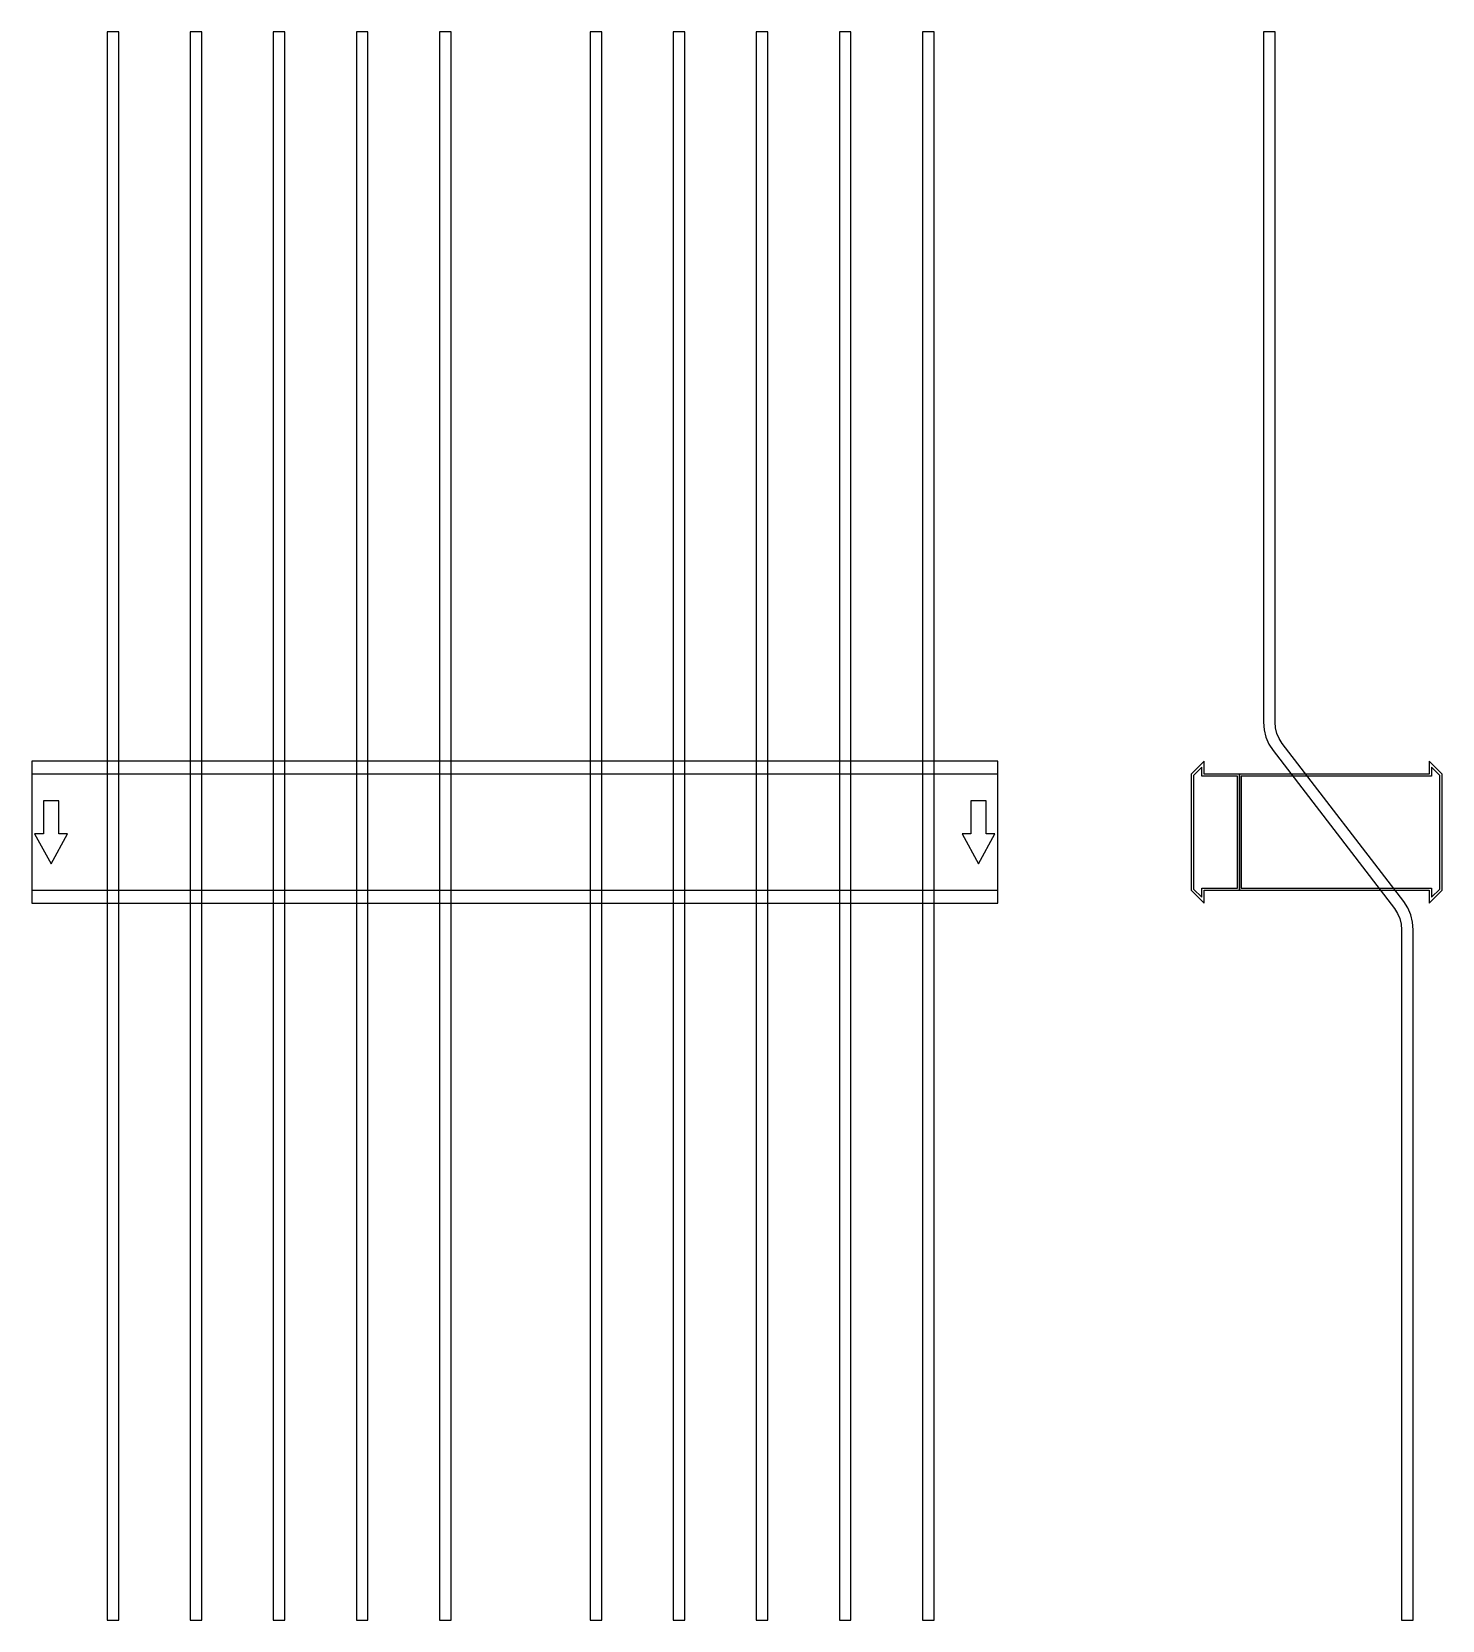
# Model space of a CAD drawing. Extents: x 0 to 1460, y -815 to 828.
import ezdxf

# ---------------------------------------------------------------- set-up
doc = ezdxf.new("R2010")
doc.units = 0
doc.layers.add('Halfen', color=7, linetype='CONTINUOUS')

msp = doc.modelspace()

# ---------------------------------------------------------------- linework, layer by layer
at = {"layer": 'Halfen', "color": 7}
for points in [[(90, -815.455), (90, 828.419), (78, 828.419), (78, -815.455)], [(176, -815.455), (176, 828.419), (164, 828.419), (164, -815.455)], [(262, -815.455), (262, 828.419), (250, 828.419), (250, -815.455)], [(348, -815.455), (348, 828.419), (336, 828.419), (336, -815.455)], [(434, -815.455), (434, 828.419), (422, 828.419), (422, -815.455)], [(590, -815.455), (590, 828.419), (578, 828.419), (578, -815.455)], [(676, -815.455), (676, 828.419), (664, 828.419), (664, -815.455)], [(762, -815.455), (762, 828.419), (750, 828.419), (750, -815.455)], [(848, -815.455), (848, 828.419), (836, 828.419), (836, -815.455)], [(934, -815.455), (934, 828.419), (922, 828.419), (922, -815.455)], [(1430, -815.455), (1430, -100.956), (1429.359, -93.137), (1427.453, -85.527), (1424.332, -78.329), (1420.081, -71.735), (1294.439, 92.004), (1291.251, 96.949), (1288.911, 102.348), (1287.481, 108.055), (1287, 113.919), (1287, 167.419), (1287, 828.419), (1275, 828.419), (1275, 167.419), (1275, 113.919), (1275.641, 106.101), (1277.547, 98.49), (1280.668, 91.292), (1284.919, 84.699), (1410.561, -79.04), (1413.749, -83.986), (1416.089, -89.384), (1417.519, -95.092), (1418, -100.956), (1418, -815.455)], [(0, -73.5), (1000, -73.5), (1000, 73.5), (0, 73.5)], [(1250, -60), (1250, 60), (1213.5, 60), (1213.5, 73.5), (1200, 60), (1200, -60), (1213.5, -73.5), (1213.5, -60)], [(1248, -58), (1248, 58), (1211, 58), (1211, 67.25), (1202.5, 58.75), (1202.5, -58.75), (1211, -67.25), (1211, -58)], [(1460, -60), (1460, 60), (1446.5, 73.5), (1446.5, 60), (1250, 60), (1250, -60), (1446.5, -60), (1446.5, -73.5)], [(1457.5, -58.75), (1457.5, 58.75), (1449, 67.25), (1449, 58), (1252, 58), (1252, -58), (1449, -58), (1449, -67.25)], [(0, -60), (1000, -60), (1000, 60), (0, 60)], [(20, -32.5), (37, -1.5), (28, -1.5), (28, 32.5), (12, 32.5), (12, -1.5), (3, -1.5)], [(980, -32.5), (997, -1.5), (988, -1.5), (988, 32.5), (972, 32.5), (972, -1.5), (963, -1.5)]]:
    msp.add_lwpolyline(points, close=True, dxfattribs=at)

doc.saveas('drawing.dxf')
